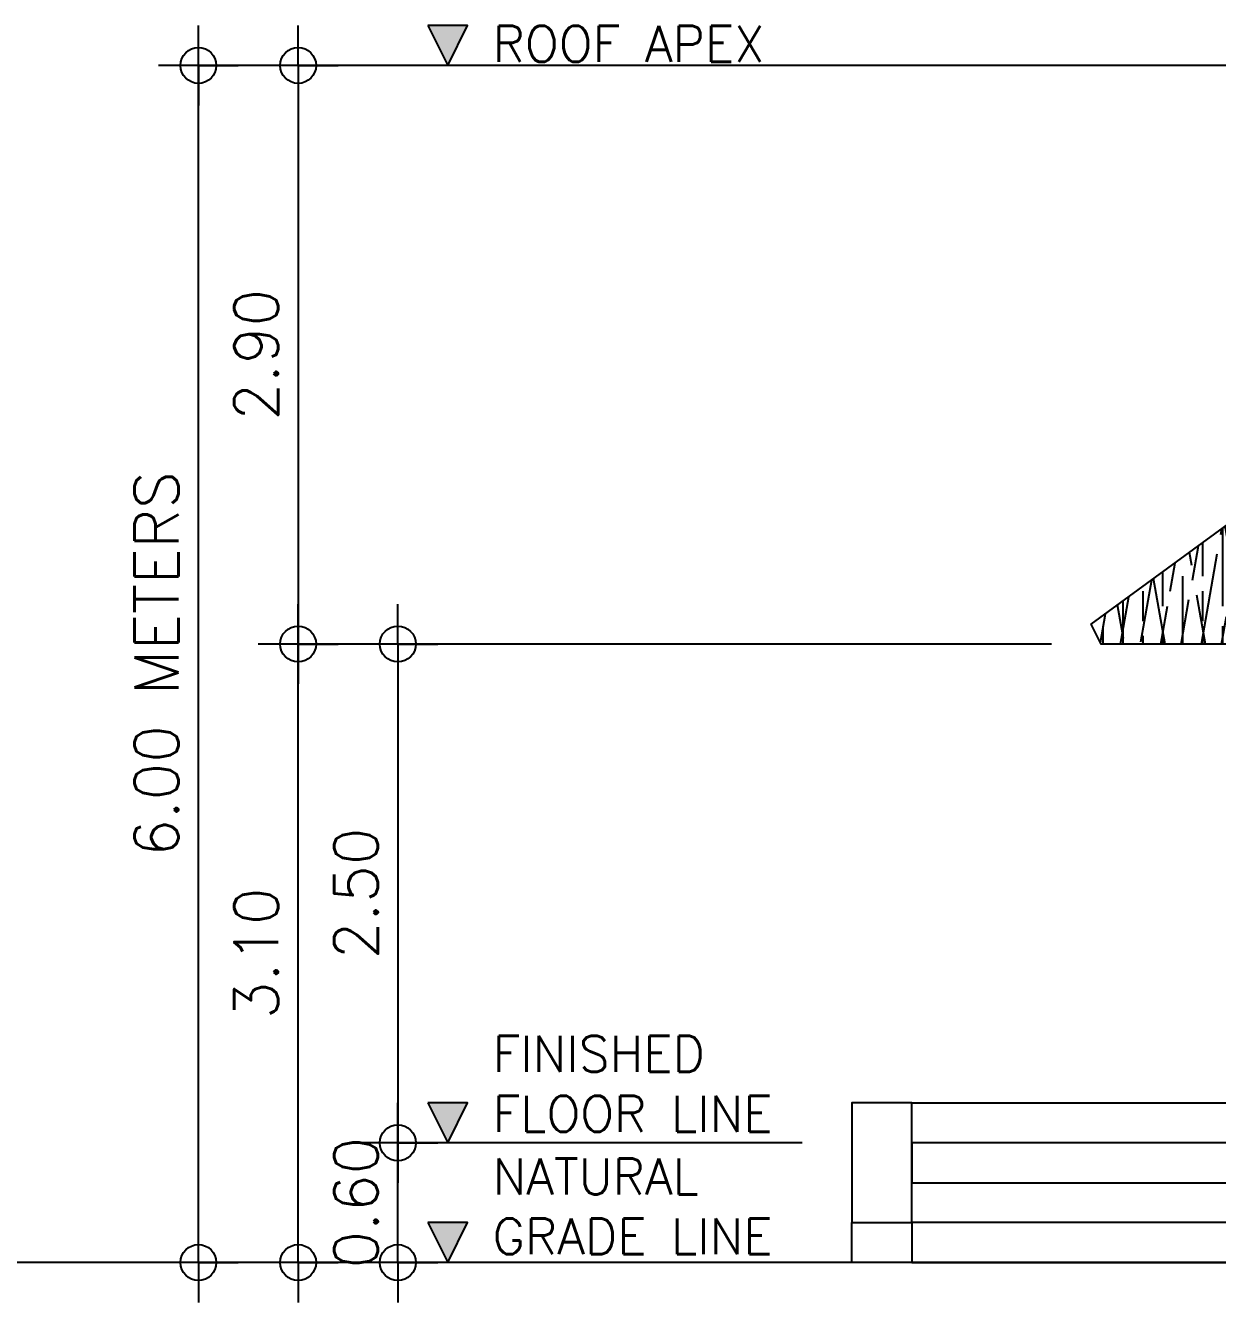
# Model space of a CAD drawing. Header units: millimetres. Extents: x -251401 to 377140, y -30451 to 275830.
# Drawn here: x 193580 to 199556, y -3140 to 3260 of the extents above; entities that cross this region are included whole.
import ezdxf

# ---------------------------------------------------------------- set-up
doc = ezdxf.new("R2010")
doc.units = ezdxf.units.MM
for name, color, linetype in [('0-S3', 3, 'Continuous'), ('0-S8', 8, 'Continuous'), ('A-DIMENSIONS', 30, 'Continuous'), ('A-TEXT', 7, 'Continuous'), ('A-WALL', 4, 'Continuous')]:
    doc.layers.add(name, color=color, linetype=linetype)
doc.styles.add('LEROY', font='simplex.shx')
doc.dimstyles.new('DIM100', dxfattribs={"dimscale": 0, "dimtxt": 220, "dimasz": 180, "dimexe": 220, "dimexo": 250, "dimgap": 1, "dimtad": 1, "dimtoh": 1, "dimlfac": 0.001, "dimzin": 1, "dimdsep": 46, "dimtxsty": 'LEROY', "dimblk1": 'ORIGIN', "dimblk2": 'ORIGIN', "dimsah": 1, "dimcen": 0.18, "dimclrd": 30, "dimclre": 30, "dimclrt": 7, "dimazin": 0, "dimtfac": 1, "dimtix": 1, "dimtmove": 1, "dimatfit": 3, "dimfxl": 1, "dimtvp": 1, "dimtolj": 2, "dimtzin": 0, "dimarcsym": 0})

# ---------------------------------------------------------------- blocks, each defined once
blk = doc.blocks.new('USER ARROW 100')
at = {"layer": 'A-DIMENSIONS'}
for q in [(-200, 0), (200, 0)]:
    blk.add_line((0, 0), q, dxfattribs=at)
for points in [[(0, 0), (0, 200)], [(0, 0), (0, -200)]]:
    blk.add_lwpolyline(points, dxfattribs=at)
blk.add_circle((0, 0), 90, dxfattribs=at)
blk = doc.blocks.new('*D158')
at = {"layer": 'A-DIMENSIONS', "color": 30, "transparency": 16777216}
for p, q in [((201773, 3059.9), (194446.5, 3059.9)), ((194446.5, -2939.1), (194446.5, 3058.9)), ((197473, -2940.1), (194446.5, -2940.1))]:
    blk.add_line(p, q, dxfattribs=at)
at = {"layer": 'Defpoints', "color": 0, "transparency": 16777216}
for p in [(194446.5, 3059.9), (202023, 3059.9), (197723, -2940.1)]:
    blk.add_point(p, dxfattribs=at)
at = {"layer": 'A-DIMENSIONS', "color": 30, "transparency": 16777216}
for p, rotation in [((194446.5, 3059.9), 90), ((194446.5, -2940.1), 270)]:
    blk.add_blockref('USER ARROW 100', p, dxfattribs=dict(at, rotation=rotation))
at = {"layer": 'A-DIMENSIONS', "color": 7, "transparency": 16777216, "insert": (194236.5, 59.9), "char_height": 220, "attachment_point": 5, "rotation": 90, "style": 'LEROY'}
blk.add_mtext('\\A2;6.00 METERS', dxfattribs=at)
blk = doc.blocks.new('*D159')
at = {"layer": 'A-DIMENSIONS', "color": 30, "transparency": 16777216}
for p, q in [((195446.5, -2339.1), (195446.5, -2338.1)), ((197473, -2340.1), (195446.5, -2340.1)), ((195446.5, -2940.1), (195446.5, -2340.1)), ((197473, -2940.1), (195446.5, -2940.1)), ((195446.5, -2941.1), (195446.5, -2942.1))]:
    blk.add_line(p, q, dxfattribs=at)
at = {"layer": 'Defpoints', "color": 0, "transparency": 16777216}
for p in [(195446.5, -2340.1), (197723, -2340.1), (197723, -2940.1)]:
    blk.add_point(p, dxfattribs=at)
at = {"layer": 'A-DIMENSIONS', "color": 30, "transparency": 16777216}
for p, rotation in [((195446.5, -2340.1), 270), ((195446.5, -2940.1), 90)]:
    blk.add_blockref('USER ARROW 100', p, dxfattribs=dict(at, rotation=rotation))
at = {"layer": 'A-DIMENSIONS', "color": 7, "transparency": 16777216, "insert": (195236.5, -2640.1), "char_height": 220, "attachment_point": 5, "rotation": 90, "style": 'LEROY'}
blk.add_mtext('\\A2;0.60', dxfattribs=at)
blk = doc.blocks.new('*D160')
at = {"layer": 'A-DIMENSIONS', "color": 30, "transparency": 16777216}
for p, q in [((198723, 159.9), (195446.5, 159.9)), ((195446.5, 158.9), (195446.5, -2339.1)), ((197473, -2340.1), (195446.5, -2340.1))]:
    blk.add_line(p, q, dxfattribs=at)
at = {"layer": 'Defpoints', "color": 0, "transparency": 16777216}
for p in [(198973, 159.9), (195446.5, -2340.1), (197723, -2340.1)]:
    blk.add_point(p, dxfattribs=at)
at = {"layer": 'A-DIMENSIONS', "color": 30, "transparency": 16777216}
for p, rotation in [((195446.5, 159.9), 90), ((195446.5, -2340.1), 270)]:
    blk.add_blockref('USER ARROW 100', p, dxfattribs=dict(at, rotation=rotation))
at = {"layer": 'A-DIMENSIONS', "color": 7, "transparency": 16777216, "insert": (195236.5, -1090.1), "char_height": 220, "attachment_point": 5, "rotation": 90, "style": 'LEROY'}
blk.add_mtext('\\A2;2.50', dxfattribs=at)
blk = doc.blocks.new('*D161')
at = {"layer": 'A-DIMENSIONS', "color": 30, "transparency": 16777216}
for p, q in [((198723, 159.9), (194946.5, 159.9)), ((194946.5, -2939.1), (194946.5, 158.9)), ((197473, -2940.1), (194946.5, -2940.1))]:
    blk.add_line(p, q, dxfattribs=at)
at = {"layer": 'Defpoints', "color": 0, "transparency": 16777216}
for p in [(194946.5, 159.9), (198973, 159.9), (197723, -2940.1)]:
    blk.add_point(p, dxfattribs=at)
at = {"layer": 'A-DIMENSIONS', "color": 30, "transparency": 16777216}
for p, rotation in [((194946.5, 159.9), 90), ((194946.5, -2940.1), 270)]:
    blk.add_blockref('USER ARROW 100', p, dxfattribs=dict(at, rotation=rotation))
at = {"layer": 'A-DIMENSIONS', "color": 7, "transparency": 16777216, "insert": (194736.5, -1390.1), "char_height": 220, "attachment_point": 5, "rotation": 90, "style": 'LEROY'}
blk.add_mtext('\\A2;3.10', dxfattribs=at)
blk = doc.blocks.new('*D162')
at = {"layer": 'A-DIMENSIONS', "color": 30, "transparency": 16777216}
for p, q in [((201773, 3059.9), (194946.5, 3059.9)), ((194946.5, 3058.9), (194946.5, 160.9)), ((198723, 159.9), (194946.5, 159.9))]:
    blk.add_line(p, q, dxfattribs=at)
at = {"layer": 'Defpoints', "color": 0, "transparency": 16777216}
for p in [(202023, 3059.9), (194946.5, 159.9), (198973, 159.9)]:
    blk.add_point(p, dxfattribs=at)
at = {"layer": 'A-DIMENSIONS', "color": 30, "transparency": 16777216}
for p, rotation in [((194946.5, 3059.9), 90), ((194946.5, 159.9), 270)]:
    blk.add_blockref('USER ARROW 100', p, dxfattribs=dict(at, rotation=rotation))
at = {"layer": 'A-DIMENSIONS', "color": 7, "transparency": 16777216, "insert": (194736.5, 1609.9), "char_height": 220, "attachment_point": 5, "rotation": 90, "style": 'LEROY'}
blk.add_mtext('\\A2;2.90', dxfattribs=at)

msp = doc.modelspace()

# ---------------------------------------------------------------- hatches: boundary and pattern name
at = {"layer": '0-S8'}
h = msp.add_hatch(dxfattribs=at)
h.set_pattern_fill('GOST_WOOD', color=8, scale=100, angle=10)
h.set_pattern_definition([(100, (91482.5, 0), (590.8847, 104.189), [1000, -200]), (100, (91714.2, -162.23), (590.8847, 104.189), [600, -150, 300, -150]), (100, (91963.25, -422.94), (590.8847, 104.189), [1000, -200])])
h.paths.add_polyline_path([(208523, 259.856), (205373, 2559.856), (205373, 2959.856), (202073, 2959.856), (202073, 2559.856), (198923, 259.856), (198973, 159.856), (208473, 159.856)])
h = msp.add_hatch(dxfattribs=at)
h.set_pattern_fill('GOST_WOOD', color=8, scale=50)
h.set_pattern_definition([(90, (96482.5, 0), (300, -2e-14), [500, -100]), (90, (96582.5, -100), (300, -2e-14), [300, -75, 150, -75]), (90, (96682.5, -250), (300, -2e-14), [500, -100])])
h.paths.add_polyline_path([(208523, 259.856), (205373, 2559.856), (205373, 2959.856), (202073, 2959.856), (202073, 2559.856), (198923, 259.856), (198973, 159.856), (208473, 159.856)])
h = msp.add_hatch(dxfattribs=at)
h.set_pattern_fill('GOST_WOOD', color=8, scale=50, angle=350)
h.set_pattern_definition([(80, (96482.5, 0), (295.4423, -52.09445), [500, -100]), (80, (96563.62, -115.85), (295.4423, -52.09445), [300, -75, 150, -75]), (80, (96636.05, -280.93), (295.4423, -52.09445), [500, -100])])
h.paths.add_polyline_path([(208523, 259.856), (205373, 2559.856), (205373, 2959.856), (202073, 2959.856), (202073, 2559.856), (198923, 259.856), (198973, 159.856), (208473, 159.856)])
at = {"layer": 'A-DIMENSIONS'}
msp.add_hatch(color=256, dxfattribs=at).paths.add_polyline_path([(195596.5, 3259.856), (195696.5, 3059.856), (195796.5, 3259.856)])
at = {"layer": 'A-DIMENSIONS', "ltscale": 0.2}
for points in [[(195596.5, -2140.144), (195696.5, -2340.144), (195796.5, -2140.144)], [(195596.5, -2740.144), (195696.5, -2940.144), (195796.5, -2740.144)]]:
    msp.add_hatch(color=256, dxfattribs=at).paths.add_polyline_path(points)

# ---------------------------------------------------------------- linework, layer by layer
at = {"layer": '0-S3', "color": 3}
msp.add_line((377139.5, -2940.144), (-19812.5, -2940.144), dxfattribs=at)
at = {"layer": 'A-DIMENSIONS'}
msp.add_lwpolyline([(195596.5, 3259.856), (195696.5, 3059.856), (195796.5, 3259.856), (195596.5, 3259.856)], dxfattribs=at)
at = {"layer": 'A-DIMENSIONS', "ltscale": 0.2}
for points in [[(195596.5, -2140.144), (195696.5, -2340.144), (195796.5, -2140.144), (195596.5, -2140.144)], [(195596.5, -2740.144), (195696.5, -2940.144), (195796.5, -2740.144), (195596.5, -2740.144)]]:
    msp.add_lwpolyline(points, dxfattribs=at)
at = {"layer": 'A-WALL', "color": 3}
msp.add_lwpolyline([(199723, 159.856), (198973, 159.856), (198923, 259.856), (202073, 2559.856), (202073, 2959.856), (205373, 2959.856), (205373, 2559.856), (208523, 259.856), (208473, 159.856), (207723, 159.856)], close=True, dxfattribs=at)
at = {"layer": 'A-WALL'}
for points in [[(197723, -2740.144), (198023, -2740.144), (198023, -2140.144), (197723, -2140.144)], [(198023, -2340.144), (198023, -2540.144), (199723, -2540.144), (199723, -2340.144)], [(198023, -2740.144), (198023, -2540.144), (199723, -2540.144), (199723, -2740.144)], [(197723, -2740.144), (198023, -2740.144), (198023, -2940.144), (197723, -2940.144)], [(198023, -2740.144), (198023, -2940.144), (199723, -2940.144), (199723, -2740.144)]]:
    msp.add_lwpolyline(points, close=True, dxfattribs=at)
at = {"layer": 'A-WALL', "color": 8}
msp.add_lwpolyline([(198023, -2140.144), (199723, -2140.144), (199723, -2340.144), (198023, -2340.144)], close=True, dxfattribs=at)

# ---------------------------------------------------------------- texts
at = {"layer": 'A-TEXT', "ltscale": 0.2, "char_height": 180, "attachment_point": 4, "style": 'LEROY'}
for s, width, insert in [('ROOF APEX', 2735.29806, (195921.5, 3168.356)), ('FINISHED FLOOR LINE', 1744.7403, (195921.5, -2044.144)), ('NATURAL GRADE LINE', 1848.56777, (195921.5, -2658.644))]:
    msp.add_mtext_dynamic_manual_height_columns(s, width=width, gutter_width=1, heights=[0], dxfattribs=dict(at, insert=insert))

# ---------------------------------------------------------------- dimensions: what is measured, and where the dimension line sits
at = {"layer": 'A-DIMENSIONS'}
dim = msp.add_linear_dim(base=(194446.5, 3059.856), p1=(197723, -2940.144), p2=(202023, 3059.856), angle=90, text='<> METERS', dimstyle='DIM100', override={"dimscale": 1, "dimasz": 1, "dimexe": 0, "dimgap": 100, "dimblk1": 'USER ARROW 100', "dimblk2": 'USER ARROW 100', "dimlwd": 65535, "dimlwe": 65535}, dxfattribs=at)
dim.commit()
dim.dimension.update_dxf_attribs({"geometry": '*D158', "text_midpoint": (194236.5, 59.856)})
for base, p1, p2, angle, picture, middle in [((194946.5, 159.856), (202023, 3059.856), (198973, 159.856), 270, '*D162', (194736.5, 1609.856)), ((194946.5, 159.856), (197723, -2940.144), (198973, 159.856), 90, '*D161', (194736.5, -1390.144)), ((195446.5, -2340.144), (198973, 159.856), (197723, -2340.144), 270, '*D160', (195236.5, -1090.144)), ((195446.5, -2340.144), (197723, -2940.144), (197723, -2340.144), 90, '*D159', (195236.5, -2640.144))]:
    dim = msp.add_linear_dim(base=base, p1=p1, p2=p2, angle=angle, dimstyle='DIM100', override={"dimscale": 1, "dimasz": 1, "dimexe": 0, "dimgap": 100, "dimblk1": 'USER ARROW 100', "dimblk2": 'USER ARROW 100', "dimlwd": 65535, "dimlwe": 65535}, dxfattribs=at)
    dim.commit()
    dim.dimension.update_dxf_attribs({"geometry": picture, "text_midpoint": middle})

doc.saveas('drawing.dxf')
